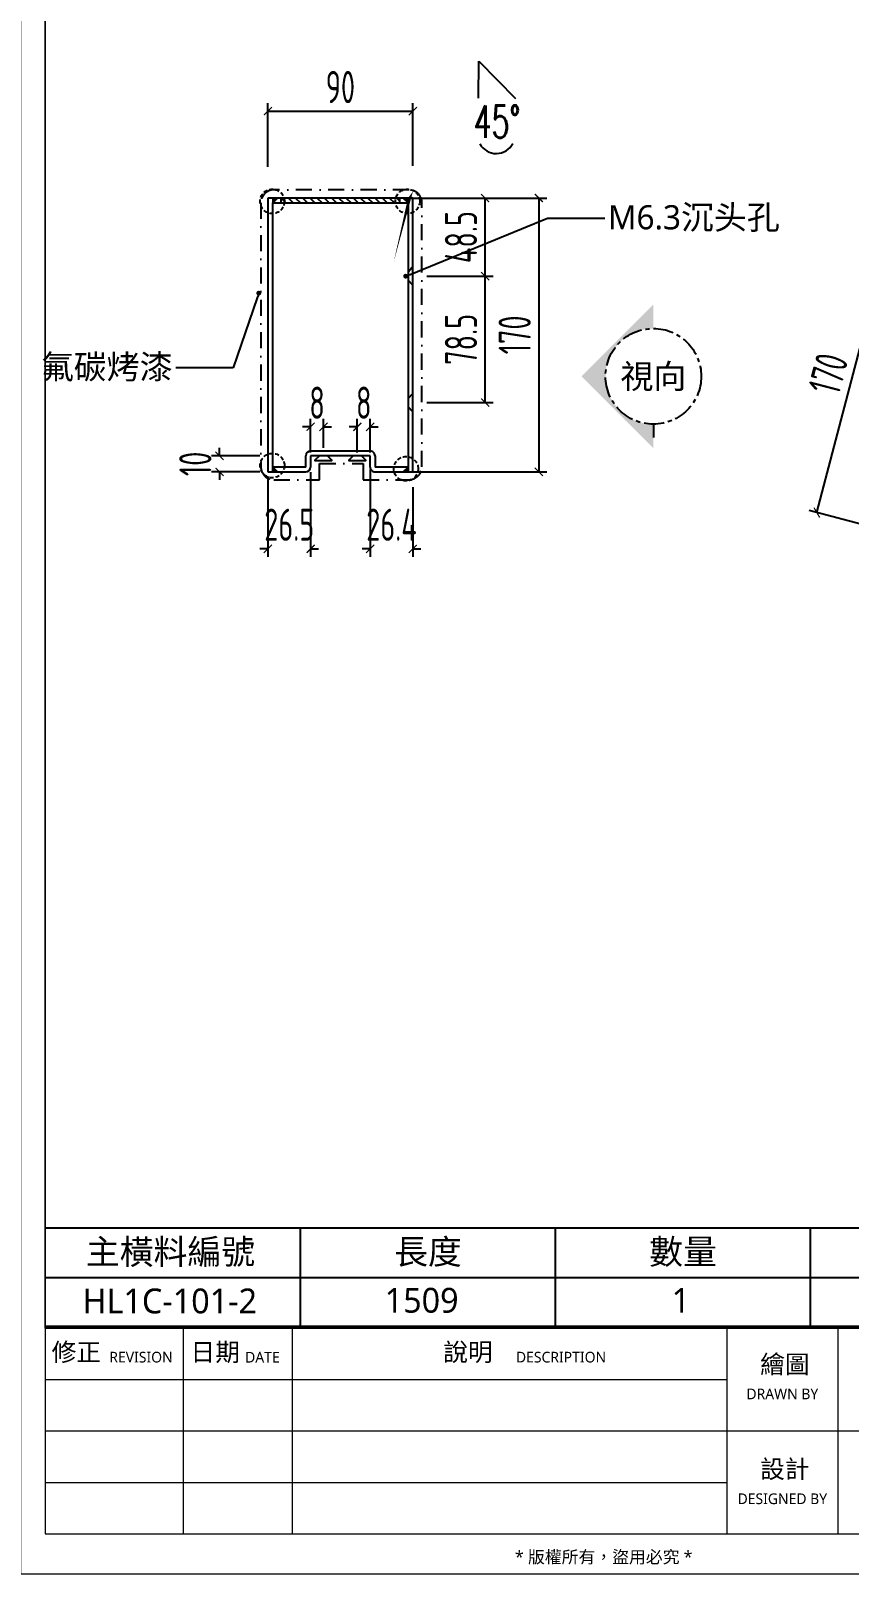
# Model space of a CAD drawing. Extents: x -3378 to 102197, y -3799 to 48702.
# Drawn here: x 12724 to 13233, y -2507 to -1549 of the extents above; entities that cross this region are included whole.
import ezdxf
from ezdxf import colors
from ezdxf.entities.mleader import LeaderData, LeaderLine
from ezdxf.enums import TextEntityAlignment as Align
from ezdxf.math import Vec2, Vec3

# ---------------------------------------------------------------- set-up
doc = ezdxf.new("R2010")
doc.units = 0
for name, pattern in [('CENTER', [2, 1.25, -0.25, 0.25, -0.25]), ('DASHDOT', [1, 0.5, -0.25, 0, -0.25]), ('HIDDEN', [0.375, 0.25, -0.125])]:
    doc.linetypes.add(name, pattern=pattern)
for name, color, linetype in [('DIM', 173, 'Continuous'), ('GM_ANNO_LABL', 4, 'Continuous'), ('GM_ANNO_TEXT', 7, 'Continuous'), ('GM_FILL', 253, 'Continuous'), ('剖面線 HATCH', 251, 'Continuous'), ('視覺模型鋁擠型暫替', 4, 'Continuous'), ('金屬面材 METAL PANEL', 2, 'Continuous'), ('隱藏線 HIDDEN', 8, 'HIDDEN')]:
    doc.layers.add(name, color=color, linetype=linetype)
doc.layers.add('GM_CNST', color=171, linetype='Continuous', lineweight=5, plot=False)
doc.styles.add('CHINESE', font='ros1.shx', dxfattribs={"width": 0.75, "bigfont": 'hztxt.shx'})
doc.styles.add('GM', font='')
doc.styles.get("Standard").update_dxf_attribs({"font": 'romans.shx', "bigfont": 'chinese.shx'})
doc.styles.get('GM').set_extended_font_data('Microsoft JhengHei')
doc.dimstyles.new('F-05', dxfattribs={"dimscale": 5, "dimtxt": 4, "dimasz": 1, "dimexe": 1, "dimexo": 1, "dimgap": 1, "dimtad": 1, "dimdec": 1, "dimzin": 12, "dimdsep": 46, "dimtxsty": 'CHINESE', "dimblk": 'ARCHTICK', "dimcen": 0, "dimclrd": 4, "dimclre": 4, "dimclrt": 1, "dimadec": 0, "dimazin": 3, "dimtfac": 1, "dimtdec": 1, "dimtix": 1, "dimtofl": 0, "dimtmove": 2, "dimatfit": 3, "dimfxl": 1, "dimtolj": 1, "dimtzin": 0, "dimarcsym": 0})
pattern_1 = [(225.01674839, (183194.1763, 622830.4293), (0.4420709054, -0.44181253335), [])]
pattern_2 = [(135, (1094965.2165, -450070.00665), (-0.44194173824, -0.44194173824), [])]

# ---------------------------------------------------------------- blocks, each defined once
blk = doc.blocks.new('*U47')
blk.add_hatch(color=256).paths.add_polyline_path([(-4.455, 2.97), (0, -1.485), (0, 0, -1), (0, 5.94), (0, 7.425)])
at = {"linetype": 'ByBlock', "ltscale": 3}
blk.add_lwpolyline([(0, 0), (0, -0.823)], dxfattribs=at)
at = {"linetype": 'ByBlock'}
blk.add_circle((0, 2.97), 2.97, dxfattribs=at)
at = {"layer": 'GM_ANNO_TEXT', "style": 'GM'}
blk.add_attdef('圖號', text='', height=1.5, dxfattribs=at).set_placement((0, 2.97), align=Align.MIDDLE_CENTER)
blk = doc.blocks.new('_ArchTick')
at = {"color": 0, "linetype": 'ByBlock', "const_width": 0.15}
blk.add_lwpolyline([(-0.5, -0.5), (0.5, 0.5)], dxfattribs=at)
blk = doc.blocks.new('*D1344')
at = {"layer": 'Defpoints', "color": 0, "ltscale": 10, "transparency": 16777216}
for p in [(13255.65, -1682.84), (13301.88, -1694.93), (13258.74, -1859.91)]:
    blk.add_point(p, dxfattribs=at)
at = {"layer": 'DIM', "color": 4, "lineweight": -2, "ltscale": 10, "transparency": 16777216}
for p, q in [((13212.5, -1847.82), (13255.65, -1682.84)), ((13297.05, -1693.67), (13250.81, -1681.58)), ((13253.9, -1858.64), (13207.67, -1846.55))]:
    blk.add_line(p, q, dxfattribs=at)
at = {"layer": 'DIM', "color": 4, "lineweight": -2, "ltscale": 10, "transparency": 16777216, "xscale": 5, "yscale": 5, "zscale": 5}
for p, rotation in [((13255.65, -1682.84), 75.34468369098113), ((13212.5, -1847.82), 255.3446836909811)]:
    blk.add_blockref('_ArchTick', p, dxfattribs=dict(at, rotation=rotation))
at = {"layer": 'DIM', "color": 1, "ltscale": 10, "transparency": 16777216, "insert": (13219.56, -1761.53), "char_height": 20, "attachment_point": 5, "rotation": 75.34468, "style": 'CHINESE'}
blk.add_mtext('\\A1;170', dxfattribs=at)
blk = doc.blocks.new('USOOAP')
at = {"layer": '剖面線 HATCH'}
h = blk.add_hatch(dxfattribs=at)
h.set_pattern_fill('ANSI31', color=256, angle=90)
h.set_pattern_definition([(135, (205353.3355, -420657.424), (-2.24506403, -2.24506403), [])])
h.paths.add_polyline_path([(-8, 170.06), (-8, 167.06), (-82.01, 167.06), (-82.01, 170.06)])
at = {"layer": '視覺模型鋁擠型暫替', "linetype": 'Continuous'}
h = blk.add_hatch(dxfattribs=at)
h.set_pattern_fill('ANSI31', color=1, scale=5, angle=90)
h.set_pattern_definition(pattern_2)
h.paths.add_polyline_path([(-87.01, 167.06), (-84.01, 170.06), (-87.01, 170.06)])
h = blk.add_hatch(dxfattribs=at)
h.set_pattern_fill('ANSI31', color=1, scale=5, angle=90)
h.set_pattern_definition(pattern_2)
h.paths.add_polyline_path([(-3, 170.06), (-6, 170.06), (-3, 167.06)])
h = blk.add_hatch(dxfattribs=at)
h.set_pattern_fill('ANSI31', color=1, scale=5, angle=180.01675)
h.set_pattern_definition(pattern_1)
h.paths.add_polyline_path([(-84, 0), (-87, 3), (-87, 0)])
h = blk.add_hatch(dxfattribs=at)
h.set_pattern_fill('ANSI31', color=1, scale=5, angle=180.01675)
h.set_pattern_definition(pattern_1)
h.paths.add_polyline_path([(-3, 0), (-3, 3), (-6, 0)])
at = {"layer": '剖面線 HATCH'}
blk.add_lwpolyline([(-8, 167.06), (-8, 170.06), (-82.01, 170.06), (-82.01, 167.06)], close=True, dxfattribs=at)
at = {"layer": '視覺模型鋁擠型暫替', "color": 1, "linetype": 'Continuous', "elevation": 0}
for points in [[(-84.01, 170.06), (-87.01, 170.06), (-87.01, 167.06), (-84.01, 170.06)], [(-6, 170.06), (-3, 170.06), (-3, 167.06), (-6, 170.06)]]:
    blk.add_lwpolyline(points, dxfattribs=at)
at = {"layer": '視覺模型鋁擠型暫替', "color": 1, "linetype": 'Continuous'}
for points in [[(-87, 3), (-87, 0), (-84, 0), (-87, 3)], [(-3, 3), (-3, 0), (-6, 0), (-3, 3)]]:
    blk.add_lwpolyline(points, dxfattribs=at)
at = {"layer": '金屬面材 METAL PANEL', "linetype": 'Continuous'}
for p, q in [((0, 170.06, 0), (-90.01, 170.06, 0)), ((-90.01, 169.99), (-90.01, -0.01)), ((-87.01, -0.01), (-87.01, 167.06)), ((-87.01, 167.06, 0), (-3, 167.06, 0)), ((-3, 167.06), (-3, 0)), ((0, 0), (0, 170)), ((-66.5, 2.99), (-66.5, 9.99)), ((-63.5, 12.99), (-26.5, 12.99)), ((-26.5, 9.99), (-63.5, 9.99)), ((-63.5, 9.99), (-63.5, 2.99)), ((-26.5, 2.99), (-26.5, 9.99)), ((-23.5, 9.99), (-23.5, 2.99)), ((-66.5, 2.99), (-87.01, 2.99)), ((-3, 3), (-23.5, 2.99)), ((-23.5, -0.01), (0, 0)), ((-90.01, -0.01), (-66.5, -0.01))]:
    blk.add_line(p, q, dxfattribs=at)
for centre, start, end in [((-63.5, 9.99), 90, 180), ((-26.5, 9.99), 359.99497, 90), ((-66.5, 2.99), 270, 0), ((-23.5, 2.99), 180, 270.01675)]:
    blk.add_arc(centre, 3, start, end, dxfattribs=at)
blk = doc.blocks.new('*D1398')
at = {"layer": 'Defpoints', "color": 0, "ltscale": 10, "transparency": 16777216}
for p in [(12961.67, -1598.54), (12871.66, -1638.16), (12961.67, -1637.43)]:
    blk.add_point(p, dxfattribs=at)
at = {"layer": 'DIM', "color": 4, "lineweight": -2, "ltscale": 10, "transparency": 16777216}
for p, q in [((12871.66, -1633.16), (12871.66, -1593.54)), ((12871.66, -1598.54), (12961.67, -1598.54)), ((12961.67, -1632.43), (12961.67, -1593.54))]:
    blk.add_line(p, q, dxfattribs=at)
at = {"layer": 'DIM', "color": 4, "lineweight": -2, "ltscale": 10, "transparency": 16777216, "xscale": 5, "yscale": 5, "zscale": 5, "rotation": 180}
blk.add_blockref('_ArchTick', (12871.66, -1598.54), dxfattribs=at)
at = {"layer": 'DIM', "color": 4, "lineweight": -2, "ltscale": 10, "transparency": 16777216, "xscale": 5, "yscale": 5, "zscale": 5}
blk.add_blockref('_ArchTick', (12961.67, -1598.54), dxfattribs=at)
at = {"layer": 'DIM', "color": 1, "ltscale": 10, "transparency": 16777216, "insert": (12916.66, -1583.54), "char_height": 20, "attachment_point": 5, "style": 'CHINESE'}
blk.add_mtext('\\A1;90', dxfattribs=at)
blk = doc.blocks.new('*D1399')
at = {"layer": 'Defpoints', "color": 0, "ltscale": 10, "transparency": 16777216}
for p in [(12953.67, -1652.48), (12953.72, -1822.45), (13039.89, -1822.45)]:
    blk.add_point(p, dxfattribs=at)
at = {"layer": 'DIM', "color": 4, "lineweight": -2, "ltscale": 10, "transparency": 16777216}
for p, q in [((12958.67, -1652.48), (13044.89, -1652.48)), ((13039.89, -1652.48), (13039.89, -1822.45)), ((12958.72, -1822.45), (13044.89, -1822.45))]:
    blk.add_line(p, q, dxfattribs=at)
at = {"layer": 'DIM', "color": 4, "lineweight": -2, "ltscale": 10, "transparency": 16777216, "xscale": 5, "yscale": 5, "zscale": 5}
for p, rotation in [((13039.89, -1652.48), 90), ((13039.89, -1822.45), 270)]:
    blk.add_blockref('_ArchTick', p, dxfattribs=dict(at, rotation=rotation))
at = {"layer": 'DIM', "color": 1, "ltscale": 10, "transparency": 16777216, "insert": (13024.89, -1737.46), "char_height": 20, "attachment_point": 5, "rotation": 90, "style": 'CHINESE'}
blk.add_mtext('\\A1;170', dxfattribs=at)
blk = doc.blocks.new('*D1400')
at = {"layer": 'Defpoints', "color": 0, "ltscale": 10, "transparency": 16777216}
for p in [(12871.66, -1820.34), (12898.17, -1817.7), (12898.17, -1870.33)]:
    blk.add_point(p, dxfattribs=at)
at = {"layer": 'DIM', "color": 4, "lineweight": -2, "ltscale": 10, "transparency": 16777216}
for p, q in [((12871.66, -1825.34), (12871.66, -1875.33)), ((12898.17, -1822.7), (12898.17, -1875.33)), ((12871.66, -1870.33), (12866.66, -1870.33)), ((12898.17, -1870.33), (12903.17, -1870.33))]:
    blk.add_line(p, q, dxfattribs=at)
at = {"layer": 'DIM', "color": 4, "lineweight": -2, "ltscale": 10, "transparency": 16777216, "xscale": 5, "yscale": 5, "zscale": 5}
blk.add_blockref('_ArchTick', (12871.66, -1870.33), dxfattribs=at)
at = {"layer": 'DIM', "color": 4, "lineweight": -2, "ltscale": 10, "transparency": 16777216, "xscale": 5, "yscale": 5, "zscale": 5, "rotation": 180}
blk.add_blockref('_ArchTick', (12898.17, -1870.33), dxfattribs=at)
at = {"layer": 'DIM', "color": 1, "ltscale": 10, "transparency": 16777216, "insert": (12884.91, -1855.33), "char_height": 20, "attachment_point": 5, "style": 'CHINESE'}
blk.add_mtext('\\A1;26.5', dxfattribs=at)
blk = doc.blocks.new('*D1401')
at = {"layer": 'Defpoints', "color": 0, "ltscale": 10, "transparency": 16777216}
for p in [(12935.17, -1816.05), (12961.56, -1827.05, 0), (12961.56, -1870.33)]:
    blk.add_point(p, dxfattribs=at)
at = {"layer": 'DIM', "color": 4, "lineweight": -2, "ltscale": 10, "transparency": 16777216}
for p, q in [((12935.17, -1821.05), (12935.17, -1875.33)), ((12961.56, -1832.05), (12961.56, -1875.33)), ((12935.17, -1870.33), (12930.17, -1870.33)), ((12961.56, -1870.33), (12966.56, -1870.33))]:
    blk.add_line(p, q, dxfattribs=at)
at = {"layer": 'DIM', "color": 4, "lineweight": -2, "ltscale": 10, "transparency": 16777216, "xscale": 5, "yscale": 5, "zscale": 5}
blk.add_blockref('_ArchTick', (12935.17, -1870.33), dxfattribs=at)
at = {"layer": 'DIM', "color": 4, "lineweight": -2, "ltscale": 10, "transparency": 16777216, "xscale": 5, "yscale": 5, "zscale": 5, "rotation": 180}
blk.add_blockref('_ArchTick', (12961.56, -1870.33), dxfattribs=at)
at = {"layer": 'DIM', "color": 1, "ltscale": 10, "transparency": 16777216, "insert": (12948.37, -1855.33), "char_height": 20, "attachment_point": 5, "style": 'CHINESE'}
blk.add_mtext('\\A1;26.4', dxfattribs=at)
blk = doc.blocks.new('*D1402')
at = {"layer": 'Defpoints', "color": 0, "ltscale": 10, "transparency": 16777216}
for p in [(12841.58, -1812.55), (12871.66, -1812.55), (12871.66, -1822.55)]:
    blk.add_point(p, dxfattribs=at)
at = {"layer": 'DIM', "color": 4, "lineweight": -2, "ltscale": 10, "transparency": 16777216}
for p, q in [((12841.58, -1812.55), (12841.58, -1807.55)), ((12866.66, -1812.55), (12836.58, -1812.55)), ((12866.66, -1822.55), (12836.58, -1822.55)), ((12841.58, -1822.55), (12841.58, -1827.55))]:
    blk.add_line(p, q, dxfattribs=at)
at = {"layer": 'DIM', "color": 4, "lineweight": -2, "ltscale": 10, "transparency": 16777216, "xscale": 5, "yscale": 5, "zscale": 5}
for p, rotation in [((12841.58, -1812.55), 270), ((12841.58, -1822.55), 90)]:
    blk.add_blockref('_ArchTick', p, dxfattribs=dict(at, rotation=rotation))
at = {"layer": 'DIM', "color": 1, "ltscale": 10, "transparency": 16777216, "insert": (12826.58, -1817.55), "char_height": 20, "attachment_point": 5, "rotation": 90, "style": 'CHINESE'}
blk.add_mtext('\\A1;10', dxfattribs=at)
blk = doc.blocks.new('*D1403')
at = {"layer": 'Defpoints', "color": 0, "ltscale": 10, "transparency": 16777216}
for p in [(12965.29, -1700.98, 0), (13006.56, -1700.98), (12965.29, -1779.48, 0)]:
    blk.add_point(p, dxfattribs=at)
at = {"layer": 'DIM', "color": 4, "lineweight": -2, "ltscale": 10, "transparency": 16777216}
for p, q in [((12970.29, -1700.98), (13011.56, -1700.98)), ((13006.56, -1779.48), (13006.56, -1700.98)), ((12970.29, -1779.48), (13011.56, -1779.48))]:
    blk.add_line(p, q, dxfattribs=at)
at = {"layer": 'DIM', "color": 4, "lineweight": -2, "ltscale": 10, "transparency": 16777216, "xscale": 5, "yscale": 5, "zscale": 5}
for p, rotation in [((13006.56, -1700.98), 90), ((13006.56, -1779.48), 270)]:
    blk.add_blockref('_ArchTick', p, dxfattribs=dict(at, rotation=rotation))
at = {"layer": 'DIM', "color": 1, "ltscale": 10, "transparency": 16777216, "insert": (12991.56, -1740.23), "char_height": 20, "attachment_point": 5, "rotation": 90, "style": 'CHINESE'}
blk.add_mtext('\\A1;78.5', dxfattribs=at)
blk = doc.blocks.new('*D1404')
at = {"layer": 'Defpoints', "color": 0, "ltscale": 10, "transparency": 16777216}
for p in [(12951.66, -1652.48, 0), (13006.56, -1652.48), (12965.29, -1700.98, 0)]:
    blk.add_point(p, dxfattribs=at)
at = {"layer": 'DIM', "color": 4, "lineweight": -2, "ltscale": 10, "transparency": 16777216}
for p, q in [((12956.66, -1652.48), (13011.56, -1652.48)), ((13006.56, -1700.98), (13006.56, -1652.48)), ((12970.29, -1700.98), (13011.56, -1700.98))]:
    blk.add_line(p, q, dxfattribs=at)
at = {"layer": 'DIM', "color": 4, "lineweight": -2, "ltscale": 10, "transparency": 16777216, "xscale": 5, "yscale": 5, "zscale": 5}
for p, rotation in [((13006.56, -1652.48), 90), ((13006.56, -1700.98), 270)]:
    blk.add_blockref('_ArchTick', p, dxfattribs=dict(at, rotation=rotation))
at = {"layer": 'DIM', "color": 1, "ltscale": 10, "transparency": 16777216, "insert": (12991.56, -1676.73), "char_height": 20, "attachment_point": 5, "rotation": 90, "style": 'CHINESE'}
blk.add_mtext('\\A1;48.5', dxfattribs=at)
blk = doc.blocks.new('_Dot')
at = {"color": 0, "linetype": 'ByBlock', "lineweight": -2}
blk.add_line((-0.5, 0), (-1, 0), dxfattribs=at)
at = {"color": 0, "linetype": 'ByBlock', "const_width": 0.5}
blk.add_lwpolyline([(-0.25, 0, 1), (0.25, 0, 1)], format="xyb", close=True, dxfattribs=at)
blk = doc.blocks.new('TK')
at = {"lineweight": 0}
for p, q in [((20.2, 5), (20.2, 30.55)), ((33.73, 5), (33.73, 30.55)), ((87.7, 5), (87.7, 30.55)), ((101.5, 5), (101.5, 30.55)), ((3, 24.16), (87.7, 24.16)), ((3, 17.78), (174.58, 17.78)), ((3, 11.39), (87.7, 11.39))]:
    blk.add_line(p, q, dxfattribs=at)
at = {"lineweight": 0, "flags": 128}
blk.add_lwpolyline([(3, 30.55), (415, 30.55)], dxfattribs=at)
at = {"lineweight": 0}
blk.add_3dface([(3, 5), (415, 5), (415, 294), (3, 294)], dxfattribs=at)
at = {"layer": 'GM_CNST'}
blk.add_lwpolyline([(3, 294), (415, 294), (415, 30.55), (3, 30.55)], close=True, dxfattribs=at)
at = {"layer": 'GM_CNST', "linetype": 'Continuous', "lineweight": 0}
blk.add_3dface([(420, 0), (0, 0), (0, 297), (420, 297)], dxfattribs=at)
at = {"layer": 'GM_ANNO_TEXT', "linetype": 'Continuous', "char_height": 2.249, "attachment_point": 5, "line_spacing_factor": 0.725792, "style": 'GM'}
for s, insert in [('修正', (6.88, 27.45)), ('日期', (24.13, 27.45)), ('說明', (55.51, 27.45)), ('繪圖', (94.86, 25.95)), ('設計', (94.86, 12.93))]:
    blk.add_mtext(s, dxfattribs=dict(at, insert=insert))
at = {"layer": 'GM_ANNO_TEXT', "attachment_point": 5, "style": 'GM'}
for s, insert, char_height in [('REVISION', (14.91, 26.94), 1.329), ('DATE', (29.99, 26.94), 1.329), ('DESCRIPTION', (67.07, 26.94), 1.3287), ('DRAWN BY', (94.55, 22.38), 1.329), ('DESIGNED BY', (94.55, 9.35), 1.3287)]:
    blk.add_mtext(s, dxfattribs=dict(at, insert=insert, char_height=char_height))
at = {"layer": 'GM_ANNO_TEXT', "linetype": 'Continuous', "lineweight": 0, "insert": (83.4, 2.04), "char_height": 1.5332, "attachment_point": 6, "line_spacing_factor": 0.725792, "style": 'GM'}
blk.add_mtext('* 版權所有，盜用必究 *  ', dxfattribs=at)
at = {"layer": 'GM_ANNO_TEXT', "style": 'GM'}
for tag, p in [('業主', (283.43, 26.37)), ('圖名', (283.48, 9.14))]:
    blk.add_attdef(tag, text='', height=2.56, dxfattribs=at).set_placement(p, align=Align.MIDDLE_LEFT)
for tag, p in [('繪圖者', (109.3, 23.05)), ('比例尺', (166.71, 23.04)), ('設計者', (109.3, 9.56)), ('單位', (138.49, 9.62)), ('日期', (166.62, 9.45))]:
    blk.add_attdef(tag, text='', height=2.56, dxfattribs=at).set_placement(p, align=Align.CENTER)
for p in [(389.45, 19.37), (359.78, 12.56), (389.45, 13.69), (389.45, 8.01)]:
    blk.add_attdef('加工編號', text='', height=2.56, dxfattribs=at).set_placement(p, align=Align.MIDDLE)
blk = doc.blocks.new('A$C9600eb69')
at = {"layer": '金屬面材 METAL PANEL', "color": 3, "ltscale": 10}
blk.add_lwpolyline([(-3, -2.57), (-0.35, -5.28), (0, -5.28), (0, 5.28), (-0.35, 5.28), (-3, 2.57)], close=True, dxfattribs=at)
blk = doc.blocks.new('*D1458')
at = {"layer": 'Defpoints', "color": 0, "ltscale": 10, "transparency": 16777216}
for p in [(12898.17, -1794.56), (12898.17, -1815.55), (12906.17, -1812.55)]:
    blk.add_point(p, dxfattribs=at)
at = {"layer": 'DIM', "color": 4, "lineweight": -2, "ltscale": 10, "transparency": 16777216}
for p, q in [((12898.17, -1810.55), (12898.17, -1789.56)), ((12906.17, -1807.55), (12906.17, -1789.56)), ((12898.17, -1794.56), (12893.17, -1794.56)), ((12906.17, -1794.56), (12911.17, -1794.56))]:
    blk.add_line(p, q, dxfattribs=at)
at = {"layer": 'DIM', "color": 4, "lineweight": -2, "ltscale": 10, "transparency": 16777216, "xscale": 5, "yscale": 5, "zscale": 5}
blk.add_blockref('_ArchTick', (12898.17, -1794.56), dxfattribs=at)
at = {"layer": 'DIM', "color": 4, "lineweight": -2, "ltscale": 10, "transparency": 16777216, "xscale": 5, "yscale": 5, "zscale": 5, "rotation": 180}
blk.add_blockref('_ArchTick', (12906.17, -1794.56), dxfattribs=at)
at = {"layer": 'DIM', "color": 1, "ltscale": 10, "transparency": 16777216, "insert": (12902.17, -1779.56), "char_height": 20, "attachment_point": 5, "style": 'CHINESE'}
blk.add_mtext('\\A1;8', dxfattribs=at)
blk = doc.blocks.new('*D1459')
at = {"layer": 'Defpoints', "color": 0, "ltscale": 10, "transparency": 16777216}
for p in [(12935.17, -1794.56), (12927.17, -1815.55), (12935.17, -1815.55)]:
    blk.add_point(p, dxfattribs=at)
at = {"layer": 'DIM', "color": 4, "lineweight": -2, "ltscale": 10, "transparency": 16777216}
for p, q in [((12927.17, -1810.55), (12927.17, -1789.56)), ((12935.17, -1810.55), (12935.17, -1789.56)), ((12927.17, -1794.56), (12922.17, -1794.56)), ((12935.17, -1794.56), (12940.17, -1794.56))]:
    blk.add_line(p, q, dxfattribs=at)
at = {"layer": 'DIM', "color": 4, "lineweight": -2, "ltscale": 10, "transparency": 16777216, "xscale": 5, "yscale": 5, "zscale": 5}
blk.add_blockref('_ArchTick', (12927.17, -1794.56), dxfattribs=at)
at = {"layer": 'DIM', "color": 4, "lineweight": -2, "ltscale": 10, "transparency": 16777216, "xscale": 5, "yscale": 5, "zscale": 5, "rotation": 180}
blk.add_blockref('_ArchTick', (12935.17, -1794.56), dxfattribs=at)
at = {"layer": 'DIM', "color": 1, "ltscale": 10, "transparency": 16777216, "insert": (12931.17, -1779.56), "char_height": 20, "attachment_point": 5, "style": 'CHINESE'}
blk.add_mtext('\\A1;8', dxfattribs=at)

msp = doc.modelspace()

# ---------------------------------------------------------------- linework, layer by layer
at = {"color": 6, "linetype": 'DASHDOT', "ltscale": 20, "elevation": 0}
msp.add_lwpolyline([(12930.791, -1817.39), (12930.791, -1827.391), (12959.293, -1827.383, 0.4141279), (12967.291, -1819.383), (12967.291, -1655.39, 0.4142136), (12959.291, -1647.39), (12875.283, -1647.39, 0.4142136), (12867.283, -1655.39), (12867.283, -1819.39, 0.4142136), (12875.283, -1827.39), (12903.791, -1827.39), (12903.791, -1817.39)], format="xyb", close=True, dxfattribs=at)
at = {"layer": 'DIM', "ltscale": 10}
for p, q in [((13002.408, -1590.512), (13002.645, -1567.473)), ((13002.645, -1567.473), (13025.447, -1590.749))]:
    msp.add_line(p, q, dxfattribs=at)
at = {"layer": 'GM_ANNO_LABL', "color": 4, "ltscale": 10}
msp.add_lwpolyline([(13046.692, -1567.442, 0, 0, 0), (12983.9, -1567.442, 0, 0, 0), (12963.594, -1641.62, 5, 0, 0), (12958.632, -1652.568, 0, 0, 0)], format="xyseb", dxfattribs=at)
at = {"layer": 'GM_ANNO_LABL', "color": 4, "ltscale": 5}
msp.add_arc((13013.419, -1613.049, 0), 11.758, 209.583278, 332.152898, dxfattribs=at)
at = {"layer": 'GM_FILL'}
for p, q in [((12733.305, -2292.032), (13683.463, -2292.032)), ((12891.665, -2292.032), (12891.665, -2353.064)), ((13050.024, -2292.032), (13050.024, -2353.064)), ((13208.384, -2292.032), (13208.384, -2353.064)), ((12733.305, -2322.851), (13683.463, -2322.851)), ((12733.305, -2353.064), (13683.463, -2353.064)), ((12733.305, -2353.064), (13683.463, -2353.064))]:
    msp.add_line(p, q, dxfattribs=at)
at = {"layer": '隱藏線 HIDDEN', "ltscale": 10}
for centre in [(12874.404, -1654.565, 0), (12958.413, -1654.54), (12874.405, -1818.596), (12957.416, -1820.6)]:
    msp.add_circle(centre, 7.571, dxfattribs=at)

# ---------------------------------------------------------------- block references
at = {"xscale": 5, "yscale": 5, "zscale": 5}
msp.add_blockref('TK', (12718.305, -2506.983), dxfattribs=at)
at = {"color": 1}
msp.add_blockref('USOOAP', (12961.666, -1822.543), dxfattribs=at)
at = {"layer": 'DIM', "ltscale": 10}
for p in [(12961.671, -1700.982), (12961.671, -1779.481)]:
    msp.add_blockref('A$C9600eb69', p, dxfattribs=at)
at = {"layer": 'DIM', "ltscale": 10, "rotation": 270}
for p in [(12906.169, -1815.551), (12927.169, -1815.551)]:
    msp.add_blockref('A$C9600eb69', p, dxfattribs=at)
at = {"layer": 'GM_ANNO_LABL', "linetype": 'CENTER', "xscale": 10, "yscale": 10, "zscale": 10}
msp.add_blockref('*U47', (13110.993, -1792.881), dxfattribs=at).add_auto_attribs({'圖號': '視向'})

# ---------------------------------------------------------------- texts
at = {"layer": 'DIM', "ltscale": 10, "width": 0.65}
msp.add_text('45°', height=20, dxfattribs=at).set_placement((13013.909, -1594.998), align=Align.TOP_CENTER)
at = {"layer": 'GM_ANNO_TEXT', "ltscale": 0.3, "style": 'GM'}
msp.add_text('主橫料編號', height=15.4077, dxfattribs=at).set_placement((12758.62, -2314.506))
at = {"layer": 'GM_ANNO_TEXT', "style": 'GM'}
for s, height, p in [('長度', 15.4077, (12950.007, -2314.506)), ('數量', 15.4077, (13108.415, -2314.506)), ('HL1C-101-2 ', 15.40767, (12756.551, -2345.042)), ('1509', 15.4077, (12944.149, -2344.623)), ('1', 15.408, (13122.339, -2344.693))]:
    msp.add_text(s, height=height, dxfattribs=at).set_placement(p)

# ---------------------------------------------------------------- dimensions: what is measured, and where the dimension line sits
at = {"layer": 'DIM', "ltscale": 10}
for base, p1, p2, picture, middle in [((12961.666, -1598.538), (12871.658, -1638.163), (12961.666, -1637.425), '*D1398', (12916.662, -1583.538)), ((12898.166, -1794.562), (12906.169, -1812.546), (12898.166, -1815.551), '*D1458', (12902.168, -1779.562)), ((12935.166, -1794.562), (12927.169, -1815.551), (12935.166, -1815.551), '*D1459', (12931.167, -1779.562)), ((12898.166, -1870.329), (12871.658, -1820.342), (12898.166, -1817.705), '*D1400', (12884.912, -1855.329)), ((12961.564, -1870.329), (12935.166, -1816.05), (12961.564, -1827.053, 0), '*D1401', (12948.365, -1855.329))]:
    dim = msp.add_linear_dim(base=base, p1=p1, p2=p2, dimstyle='F-05', dxfattribs=at)
    dim.commit()
    dim.dimension.update_dxf_attribs({"geometry": picture, "text_midpoint": middle})
for base, p1, p2, picture, middle in [((13006.555, -1652.482, 0), (12965.291, -1700.982), (12951.658, -1652.482), '*D1404', (12991.555, -1676.732, 0)), ((13039.895, -1822.445), (12953.671, -1652.482), (12953.719, -1822.445), '*D1399', (13024.895, -1737.463)), ((13006.555, -1700.982, 0), (12965.291, -1779.481), (12965.291, -1700.982), '*D1403', (12991.555, -1740.232, 0)), ((12841.583, -1812.551), (12871.658, -1822.551), (12871.658, -1812.551), '*D1402', (12826.583, -1817.551))]:
    dim = msp.add_linear_dim(base=base, p1=p1, p2=p2, angle=90, dimstyle='F-05', dxfattribs=at)
    dim.commit()
    dim.dimension.update_dxf_attribs({"geometry": picture, "text_midpoint": middle})
dim = msp.add_aligned_dim(p1=(13258.74, -1859.91), p2=(13301.884, -1694.932), distance=47.79, text='170', dimstyle='F-05', dxfattribs=at)
dim.commit()
dim.dimension.update_dxf_attribs({"geometry": '*D1344', "text_midpoint": (13219.564, -1761.535)})

# ---------------------------------------------------------------- leaders
at = {"layer": 'GM_ANNO_LABL'}
ml = msp.add_multileader_mtext('Standard', dxfattribs=at)
ml.set_content('{\\fMicrosoft JhengHei|b0|i0|c136|p34;M6.3沉头孔}', color=256, style='GM')
ml.set_leader_properties()
ml.set_arrow_properties(name='DOT')
ml.build(insert=Vec2(0, 0))
ml.multileader.update_dxf_attribs({"arrow_head_size": 3})
ctx = ml.context
ctx.base_point, ctx.char_height, ctx.arrow_head_size, ctx.plane_origin = Vec3(13080.809, -1664.978), 15, 3, Vec3(13118.302, -1700.952)
notes = []
notes.append((ctx, [(0, (1, 1, 0), (13045.233, -1664.978), (1, 0), 35.576, [(0, [(12957.171, -1701.012)], 0, [])])]))
ctx.mtext.insert, ctx.mtext.flow_direction = Vec3(13082.809, -1656.912), 5
ml = msp.add_multileader_mtext('Standard', dxfattribs=at)
ml.set_content('{\\fMicrosoft JhengHei|b0|i0|c136|p34;氟碳烤漆}', color=256, style='GM')
ml.set_leader_properties()
ml.set_arrow_properties(name='DOT')
ml.build(insert=Vec2(0, 0))
ml.multileader.update_dxf_attribs({"arrow_head_size": 3})
ctx = ml.context
ctx.base_point, ctx.char_height, ctx.arrow_head_size, ctx.plane_origin = Vec3(12733.709, -1757.819, 0), 15, 3, Vec3(12794.802, -1944.541, 0)
ctx.text_align_type = 2
notes.append((ctx, [(0, (1, 1, 0), (12850.097, -1757.819, 0), (-1, 0), 35.576, [(0, [(12866, -1711.544, 0)], 0, [])])]))
ctx.mtext.insert, ctx.mtext.alignment, ctx.mtext.flow_direction = Vec3(12812.52, -1749.762, 0), 3, 5
for ctx, leaders in notes:
    for number, flags, end, landing, length, lines in leaders:
        leader = LeaderData()
        leader.index, (leader.has_last_leader_line, leader.has_dogleg_vector, leader.attachment_direction) = number, flags
        leader.last_leader_point, leader.dogleg_vector, leader.dogleg_length = Vec3(end), Vec3(landing), length
        for number, points, colour, breaks in lines:
            line = LeaderLine()
            line.index, line.vertices, line.color, line.breaks = number, Vec3.list(points), colors.encode_raw_color(colour), breaks
            leader.lines.append(line)
        ctx.leaders.append(leader)

doc.saveas('drawing.dxf')
